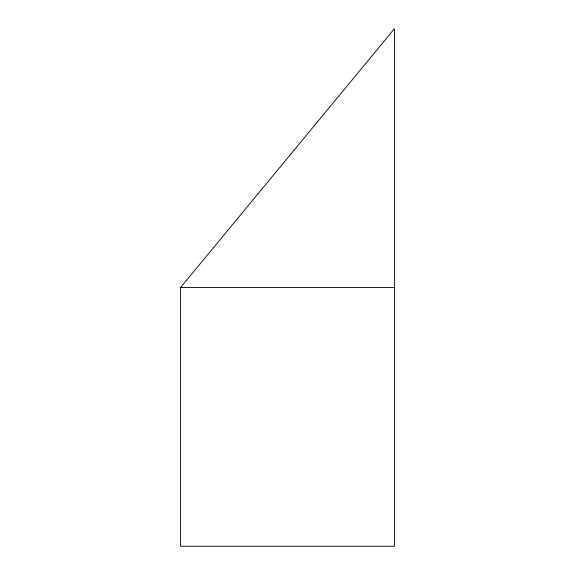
<?xml version="1.0" encoding="UTF-8"?>
<svg xmlns="http://www.w3.org/2000/svg" width="575" height="575" viewBox="0 0 575 575"><rect width="100%" height="100%" fill="white"/><g stroke="black" fill="none" stroke-linecap="round" stroke-linejoin="round"><path stroke-width="0.86" d="M180.579 287.5L394.421 28.75L394.421 546.25L180.579 546.25L180.579 287.5L394.421 287.5"/></g></svg>
